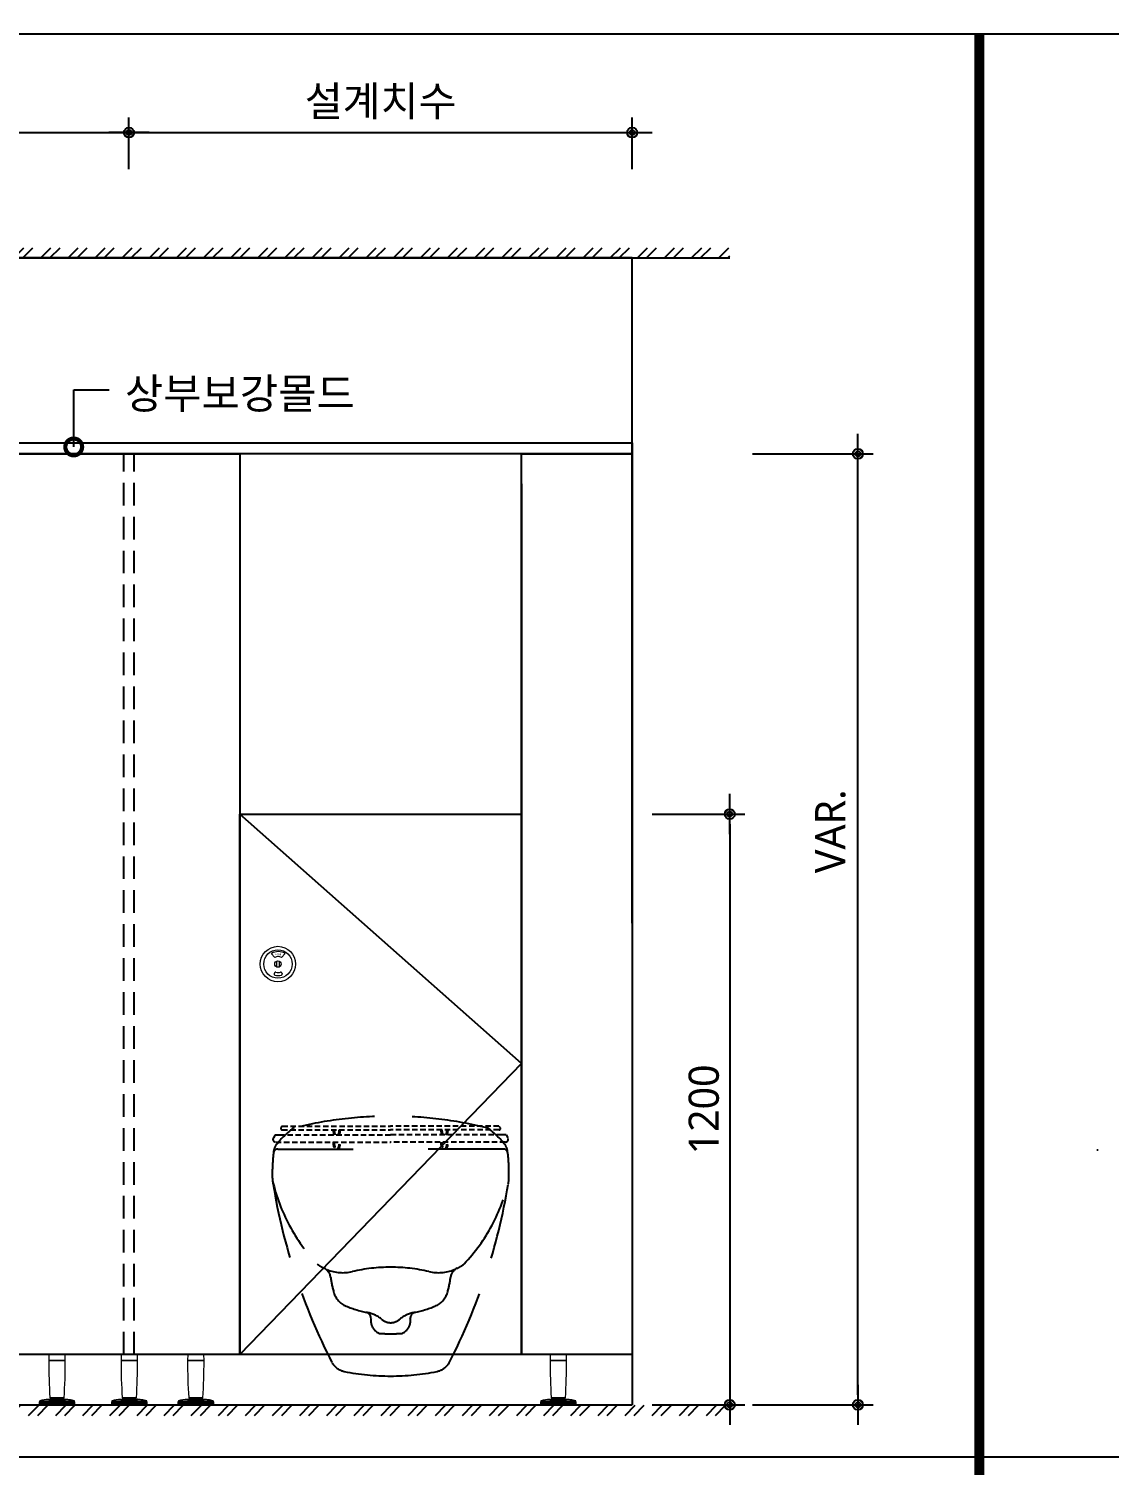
# Model space of a CAD drawing. Extents: x -256 to 8104, y -176 to 5714.
# Drawn here: x 3621 to 4694, y 4116 to 5543 of the extents above; entities that cross this region are included whole.
import ezdxf
from ezdxf.enums import TextEntityAlignment as Align

# ---------------------------------------------------------------- set-up
doc = ezdxf.new("R2010")
doc.units = 0
doc.header["$LTSCALE"] = 30
doc.linetypes.add('HIDDEN', pattern=[0.375, 0.25, -0.125])
doc.layers.get('0').update_dxf_attribs({"linetype": 'CONTINUOUS'})
doc.layers.get('DEFPOINTS').update_dxf_attribs({"linetype": 'CONTINUOUS'})
for name, color, linetype in [('DIM', 7, 'CONTINUOUS'), ('FIN', 5, 'CONTINUOUS'), ('HAT', 8, 'CONTINUOUS'), ('HID', 9, 'HIDDEN'), ('문자', 3, 'CONTINUOUS'), ('부자재', 4, 'CONTINUOUS'), ('잠금쇠(회전형)', 4, 'CONTINUOUS'), ('치수', 1, 'CONTINUOUS'), ('판넬', 2, 'CONTINUOUS'), ('해치', 8, 'CONTINUOUS')]:
    doc.layers.add(name, color=color, linetype=linetype)
doc.styles.add('HDW', font='gulim.ttc')
doc.styles.add('돋움', font='malgun.ttf')
doc.dimstyles.new('10', dxfattribs={"dimscale": 10, "dimtxt": 3, "dimasz": 1, "dimexe": 1.5, "dimexo": 2, "dimgap": 1, "dimtad": 1, "dimdec": 0, "dimlunit": 6, "dimtxsty": '돋움', "dimblk": 'DIMDOT', "dimcen": -1, "dimdle": 1.5, "dimclrt": 3, "dimazin": 3, "dimtfac": 1, "dimtdec": 0, "dimtix": 1, "dimtmove": 2, "dimatfit": 3, "dimldrblk": 'DIMDOT', "dimarcsym": 0})

# ---------------------------------------------------------------- blocks, each defined once
blk = doc.blocks.new('DIMDOT')
at = {"linetype": 'Continuous'}
blk.add_line((-2, 0), (2, 0), dxfattribs=at)
for radius in [0.5, 0.25]:
    blk.add_circle((0, 0), radius, dxfattribs=at)
blk = doc.blocks.new('*D153')
at = {"layer": 'DEFPOINTS', "color": 0}
for p in [(62075.8, 5750.3), (61575.8, 5694), (62075.8, 5694)]:
    blk.add_point(p, dxfattribs=at)
at = {"layer": 'DIM', "color": 0, "lineweight": -2, "ltscale": 10}
for p, q in [((61575.8, 5714), (61575.8, 5765.3)), ((62075.8, 5714), (62075.8, 5765.3)), ((61585.8, 5750.3), (62065.8, 5750.3))]:
    blk.add_line(p, q, dxfattribs=at)
at = {"layer": 'DIM', "color": 0, "lineweight": -2, "xscale": 10, "yscale": 10, "zscale": 10, "rotation": 180}
blk.add_blockref('DIMDOT', (61575.8, 5750.3), dxfattribs=at)
at = {"layer": 'DIM', "color": 0, "lineweight": -2, "xscale": 10, "yscale": 10, "zscale": 10}
blk.add_blockref('DIMDOT', (62075.8, 5750.3), dxfattribs=at)
at = {"layer": 'DIM', "color": 3, "insert": (61825.8, 5779.9), "char_height": 30, "attachment_point": 5, "style": '돋움'}
blk.add_mtext('설계치수', dxfattribs=at)
blk = doc.blocks.new('*D154')
at = {"layer": 'DEFPOINTS', "color": 0}
for p in [(62575.8, 5750.3), (62075.8, 5694), (62575.8, 5694)]:
    blk.add_point(p, dxfattribs=at)
at = {"layer": 'DIM', "color": 0, "lineweight": -2, "ltscale": 10}
for p, q in [((62075.8, 5714), (62075.8, 5765.3)), ((62575.8, 5714), (62575.8, 5765.3)), ((62085.8, 5750.3), (62565.8, 5750.3))]:
    blk.add_line(p, q, dxfattribs=at)
at = {"layer": 'DIM', "color": 0, "lineweight": -2, "xscale": 10, "yscale": 10, "zscale": 10, "rotation": 180}
blk.add_blockref('DIMDOT', (62075.8, 5750.3), dxfattribs=at)
at = {"layer": 'DIM', "color": 0, "lineweight": -2, "xscale": 10, "yscale": 10, "zscale": 10}
blk.add_blockref('DIMDOT', (62575.8, 5750.3), dxfattribs=at)
at = {"layer": 'DIM', "color": 3, "insert": (62325.8, 5779.9), "char_height": 30, "attachment_point": 5, "style": '돋움'}
blk.add_mtext('설계치수', dxfattribs=at)
blk = doc.blocks.new('*D155')
at = {"layer": 'DEFPOINTS', "color": 0}
for p in [(62575.8, 5073.1), (62575.8, 4486.1), (62672.7, 4486.1)]:
    blk.add_point(p, dxfattribs=at)
at = {"layer": 'DIM', "color": 0, "lineweight": -2, "ltscale": 10}
for p, q in [((62595.8, 5073.1), (62687.7, 5073.1)), ((62672.7, 5063.1), (62672.7, 4496.1)), ((62595.8, 4486.1), (62687.7, 4486.1))]:
    blk.add_line(p, q, dxfattribs=at)
at = {"layer": 'DIM', "color": 0, "lineweight": -2, "xscale": 10, "yscale": 10, "zscale": 10}
for p, rotation in [((62672.7, 5073.1), 90), ((62672.7, 4486.1), 270)]:
    blk.add_blockref('DIMDOT', p, dxfattribs=dict(at, rotation=rotation))
at = {"layer": 'DIM', "color": 3, "insert": (62647.1, 4779.6), "char_height": 30, "attachment_point": 5, "rotation": 90, "style": '돋움'}
blk.add_mtext('1200', dxfattribs=at)
blk = doc.blocks.new('A$C460A2A32')
at = {"color": 0}
for p, q in [((2.8, 20), (0.5, 16)), ((2.8, 20), (8.6, 20)), ((8.6, 20), (162.3, 20)), ((12.8, 32), (11.2, 30.4)), ((12.6, 27), (162.3, 27)), ((12.8, 32), (162.3, 32)), ((311.8, 32), (162.3, 32)), ((312, 27), (162.3, 27)), ((316, 20), (162.3, 20)), ((311.8, 32), (313.4, 30.4)), ((321.8, 20), (316, 20)), ((321.8, 20), (324.1, 16)), ((3.9, 10), (162.3, 10)), ((320.7, 10), (162.3, 10))]:
    blk.add_line(p, q, dxfattribs=at)
for centre, radius, start, end in [((12.6, 29), 2, 135, 270), ((108.9, 28.2), 26, 182.6717, 198.4118), ((107.4, 28.2), 23, 183.0205, 200.9186), ((68.6, 28.2), 23, 339.0814, 356.9795), ((67.1, 28.2), 26, 341.5882, 357.3283), ((257.5, 28.2), 26, 182.6717, 198.4118), ((256, 28.2), 23, 183.0205, 200.9186), ((217.2, 28.2), 23, 339.0814, 356.9795), ((215.7, 28.2), 26, 341.5882, 357.3283), ((312, 29), 2, 270, 45), ((3.9, 14), 4, 150.0107, 270), ((108.9, 10), 26, 180, 202.6199), ((107.4, 10), 23, 180, 205.7715), ((68.6, 10), 23, 334.2285, 0), ((67.1, 10), 26, 337.3801, 0), ((257.5, 10), 26, 180, 202.6199), ((256, 10), 23, 180, 205.7715), ((217.2, 10), 23, 334.2285, 0), ((215.7, 10), 26, 337.3801, 0), ((320.7, 14), 4, 270, 29.9893)]:
    blk.add_arc(centre, radius, start, end, dxfattribs=at)
blk = doc.blocks.new('*D172')
at = {"layer": 'DEFPOINTS', "color": 0}
for p in [(62675.2, 5431.1), (62800.1, 5431.1), (62675.2, 4486.1)]:
    blk.add_point(p, dxfattribs=at)
at = {"layer": 'DIM', "color": 0, "lineweight": -2, "ltscale": 10}
for p, q in [((62695.2, 5431.1), (62815.1, 5431.1)), ((62800.1, 4496.1), (62800.1, 5421.1)), ((62695.2, 4486.1), (62815.1, 4486.1))]:
    blk.add_line(p, q, dxfattribs=at)
at = {"layer": 'DIM', "color": 0, "lineweight": -2, "xscale": 10, "yscale": 10, "zscale": 10}
for p, rotation in [((62800.1, 5431.1), 90), ((62800.1, 4486.1), 270)]:
    blk.add_blockref('DIMDOT', p, dxfattribs=dict(at, rotation=rotation))
at = {"layer": 'DIM', "color": 3, "insert": (62772.8, 5056), "char_height": 30, "attachment_point": 5, "rotation": 90, "style": '돋움'}
blk.add_mtext('VAR.', dxfattribs=at)
blk = doc.blocks.new('_DOTSMALL')
at = {"color": 0, "linetype": 'ByBlock', "const_width": 0.5}
blk.add_lwpolyline([(-0.0625, 0, 1), (0.0625, 0, 1)], format="xyb", close=True, dxfattribs=at)
blk = doc.blocks.new('A$C63EC304E')
at = {"layer": '치수', "color": 1, "xscale": 2.5, "yscale": 2.5, "zscale": 2.5, "rotation": 234.3098741996962}
blk.add_blockref('_DOTSMALL', (0.31, 0.31), dxfattribs=at)
blk = doc.blocks.new('A$C2BC9653E')
at = {"layer": '치수', "xscale": 0.3333333333333333, "yscale": 0.3333333333333333, "zscale": 0.3333333333333333}
blk.add_blockref('A$C63EC304E', (0, 0), dxfattribs=at)
blk = doc.blocks.new('A$C7FC71301')
at = {"layer": '치수', "rotation": 180}
blk.add_blockref('A$C2BC9653E', (0.208, 0.208), dxfattribs=at)
blk = doc.blocks.new('A$C4A20372B')
at = {"layer": '치수'}
blk.add_blockref('A$C7FC71301', (0, 0), dxfattribs=at)
blk = doc.blocks.new('A$C566469F5')
at = {"layer": '치수'}
blk.add_blockref('A$C4A20372B', (0, 0), dxfattribs=at)
blk = doc.blocks.new('A$C7E317CD4')
at = {"layer": '해치', "xscale": 2, "yscale": 2, "zscale": 2}
blk.add_blockref('A$C566469F5', (0, 0), dxfattribs=at)
blk = doc.blocks.new('A$C601D7F27')
at = {"layer": '치수'}
blk.add_blockref('A$C7E317CD4', (0, 0), dxfattribs=at)
blk = doc.blocks.new('A$C38802C08')
at = {"layer": '치수'}
blk.add_blockref('A$C601D7F27', (0, 0), dxfattribs=at)
blk = doc.blocks.new('CRAYON_06', base_point=(58355.6, 310.1))
at = {"layer": 'HAT'}
h = blk.add_hatch(dxfattribs=at)
h.set_pattern_fill('ANSI32', color=256, scale=2, style=0)
h.set_pattern_definition([(45, (49739.715, -7.093), (-13.470384, 13.470384), []), (45, (49748.695, -7.093), (-13.470384, 13.470384), [])])
h.paths.add_polyline_path([(60979.1, 5635.9), (62672.7, 5635.9), (62672.7, 5625.9), (60979.1, 5625.9)])
h = blk.add_hatch(dxfattribs=at)
h.set_pattern_fill('ANSI32', color=256, scale=2, style=0)
h.set_pattern_definition([(45, (49739.715, 174.887), (-13.470384, 13.470384), []), (45, (49748.695, 174.887), (-13.470384, 13.470384), [])])
h.paths.add_polyline_path([(60979.1, 4475.6), (62672.7, 4475.6), (62672.7, 4485.6), (60979.1, 4485.6)])
at = {"layer": '해치'}
h = blk.add_hatch(dxfattribs=at)
h.set_pattern_fill('AR-CONC', color=256, style=0)
h.set_pattern_definition([(50, (61595.11, 3210.89), (182.185, -15.939), [19.05, -209.55]), (355, (61595.11, 3210.9), (-35.243, 191.057), [15.24, -167.64]), (100.451, (61610.3, 3209.56), (146.943, 175.117), [16.19, -178.09]), (46.184, (61595.1, 3261.7), (271.079, -42.042), [28.575, -314.325]), (96.636, (61617.7, 3258.2), (237.404, 247.426), [24.285, -267.135]), (351.184, (61595.1, 3261.7), (237.405, 247.425), [22.86, -251.46]), (21, (61620.51, 3248.99), (151.615, -102.2655), [19.05, -209.55]), (326, (61620.51, 3249), (61.802, 184.188), [15.24, -167.64]), (71.4514, (61633.15, 3240.47), (213.416, 81.923), [16.19, -178.09]), (37.5, (61595.11, 3210.89), (3.0886, 84.555), [0, -165.608, 0, -170.18, 0, -168.275]), (7.5, (61595.11, 3210.89), (66.8197, 100.1806), [0, -97.028, 0, -161.798, 0, -64.135]), (327.5, (61538.47, 3210.89), (135.5906, -5.7287), [0, -63.5, 0, -198.12, 0, -262.89]), (317.5, (61513.07, 3210.89), (148.129, 25.4265), [0, -82.55, 0, -131.572, 0, -186.69])])
h.paths.add_polyline_path([(64074.7, 4644.7), (64074.7, 4747.6), (63024.5, 4747.6), (63024.5, 4644.7)])
at = {"color": 2}
blk.add_line((60979.1, 5625.9), (62672.7, 5625.9), dxfattribs=at)
for p, q in [((62575.8, 4964.8), (62575.8, 5625.9)), ((62575.8, 4951), (62575.8, 4486.1)), ((61075.8, 4486.1), (62575.8, 4486.1))]:
    blk.add_line(p, q)
at = {"color": 8}
blk.add_line((60874.4, 4434.3), (64222.2, 4434.3), dxfattribs=at)
at = {"color": 8, "const_width": 10}
blk.add_lwpolyline([(62920.7, 3079.4), (62920.7, 5848.5)], dxfattribs=at)
at = {"color": 2}
for points in [[(58354.9, 5848.5), (65607.2, 5848.5), (65607.2, 310.2), (58354.9, 310.2)], [(58354.9, 5848.5), (65607.2, 5848.5), (65607.2, 310.2), (58354.9, 310.2)], [(58354.9, 5848.5), (66336.8, 5848.5), (66336.8, 310.2), (58354.9, 310.2)], [(61075.8, 5442.1), (62575.8, 5442.1), (62575.8, 5431.1), (61075.8, 5431.1)]]:
    blk.add_lwpolyline(points, close=True, dxfattribs=at)
at = {"layer": 'FIN', "linetype": 'Continuous', "lineweight": 15}
for p, q in [((62012.5, 4529.7), (61996.1, 4529.7)), ((61996.2, 4530.3), (62012.5, 4530.3)), ((62067.9, 4530.3), (62084.3, 4530.3)), ((62084.3, 4529.7), (62067.9, 4529.7)), ((62134, 4530.3), (62150.4, 4530.3)), ((62150.4, 4529.7), (62134, 4529.7)), ((62494.2, 4530.3), (62510.6, 4530.3)), ((62510.6, 4529.7), (62494.2, 4529.7)), ((62022.1, 4488.8), (61986.5, 4488.8)), ((62022.1, 4487.6), (61986.5, 4487.6)), ((61986.5, 4487.6), (62022.1, 4487.6)), ((61987.1, 4490), (62021.6, 4490)), ((61988, 4486), (61988, 4486.1)), ((61988, 4486), (61988, 4486.1)), ((61989.2, 4486), (61988, 4486)), ((61988, 4486), (61988, 4486)), ((61989.2, 4486), (61989.2, 4486.1)), ((61989.2, 4486), (61989.2, 4486.1)), ((61989.2, 4486), (61989.2, 4486)), ((62012.9, 4491.5), (61995.8, 4491.5)), ((61996, 4491.5), (62012.6, 4491.5)), ((61997.3, 4493.2), (62011.4, 4493.2)), ((62006.4, 4486), (62006.4, 4486.1)), ((62007, 4486), (62006.4, 4486)), ((62007, 4486), (62007, 4486.1)), ((62007.8, 4486), (62007.8, 4486.1)), ((62007.8, 4486), (62007.8, 4486.1)), ((62007.8, 4486), (62007.8, 4486.1)), ((62007.9, 4486), (62007.9, 4486.1)), ((62008.1, 4486), (62007.9, 4486)), ((62008.1, 4486), (62008.1, 4486.1)), ((62008.2, 4486), (62008.1, 4486)), ((62008.2, 4486), (62008.2, 4486.1)), ((62008.3, 4486), (62008.2, 4486)), ((62008.3, 4486), (62008.3, 4486.1)), ((62008.3, 4486), (62008.3, 4486.1)), ((62008.3, 4486), (62008.3, 4486.1)), ((62008.3, 4486), (62008.3, 4486)), ((62008.3, 4486), (62008.3, 4486)), ((62008.5, 4486), (62008.5, 4486.1)), ((62008.7, 4486), (62008.7, 4486.1)), ((62008.7, 4486), (62008.7, 4486.1)), ((62008.8, 4486), (62008.8, 4486.1)), ((62008.9, 4486), (62008.8, 4486)), ((62008.8, 4486), (62008.8, 4486)), ((62008.9, 4486), (62008.9, 4486.1)), ((62009, 4486), (62008.9, 4486)), ((62009, 4486), (62009, 4486.1)), ((62019.2, 4486), (62019.2, 4486.1)), ((62019.4, 4486), (62019.4, 4486.1)), ((62019.9, 4486), (62019.9, 4486.1)), ((62020.3, 4486), (62020.3, 4486.1)), ((62020.5, 4486), (62020.5, 4486.1)), ((62093.9, 4488.8), (62058.3, 4488.8)), ((62093.9, 4487.6), (62058.3, 4487.6)), ((62058.3, 4487.6), (62093.9, 4487.6)), ((62058.9, 4490), (62093.4, 4490)), ((62059.8, 4486), (62059.8, 4486.1)), ((62059.8, 4486), (62059.8, 4486.1)), ((62061, 4486), (62059.8, 4486)), ((62059.8, 4486), (62059.8, 4486)), ((62061, 4486), (62061, 4486.1)), ((62061, 4486), (62061, 4486.1)), ((62061, 4486), (62061, 4486)), ((62084.7, 4491.5), (62067.6, 4491.5)), ((62067.8, 4491.5), (62084.4, 4491.5)), ((62069.1, 4493.2), (62083.2, 4493.2)), ((62078.2, 4486), (62078.2, 4486.1)), ((62078.8, 4486), (62078.2, 4486)), ((62078.8, 4486), (62078.8, 4486.1)), ((62079.6, 4486), (62079.6, 4486.1)), ((62079.6, 4486), (62079.6, 4486.1)), ((62079.6, 4486), (62079.6, 4486.1)), ((62079.7, 4486), (62079.7, 4486.1)), ((62079.9, 4486), (62079.7, 4486)), ((62079.9, 4486), (62079.9, 4486.1)), ((62080, 4486), (62079.9, 4486)), ((62080, 4486), (62080, 4486.1)), ((62080.1, 4486), (62080, 4486)), ((62080.1, 4486), (62080.1, 4486.1)), ((62080.1, 4486), (62080.1, 4486.1)), ((62080.1, 4486), (62080.1, 4486.1)), ((62080.1, 4486), (62080.1, 4486)), ((62080.1, 4486), (62080.1, 4486)), ((62080.3, 4486), (62080.3, 4486.1)), ((62080.5, 4486), (62080.5, 4486.1)), ((62080.5, 4486), (62080.5, 4486.1)), ((62080.6, 4486), (62080.5, 4486)), ((62080.6, 4486), (62080.6, 4486.1)), ((62080.7, 4486), (62080.6, 4486)), ((62080.7, 4486), (62080.7, 4486.1)), ((62080.7, 4486), (62080.7, 4486.1)), ((62080.7, 4486), (62080.7, 4486)), ((62091, 4486), (62091, 4486.1)), ((62091.2, 4486), (62091.2, 4486.1)), ((62091.6, 4486), (62091.6, 4486.1)), ((62092.1, 4486), (62092.1, 4486.1)), ((62092.3, 4486), (62092.3, 4486.1)), ((62160, 4488.8), (62124.4, 4488.8)), ((62160, 4487.6), (62124.4, 4487.6)), ((62124.4, 4487.6), (62160, 4487.6)), ((62125, 4490), (62159.5, 4490)), ((62125.8, 4486), (62125.8, 4486.1)), ((62125.9, 4486), (62125.8, 4486)), ((62125.9, 4486), (62125.9, 4486.1)), ((62127.1, 4486), (62125.9, 4486)), ((62127.1, 4486), (62127.1, 4486.1)), ((62127.1, 4486), (62127.1, 4486.1)), ((62127.1, 4486), (62127.1, 4486)), ((62150.7, 4491.5), (62133.7, 4491.5)), ((62133.9, 4491.5), (62150.5, 4491.5)), ((62135.2, 4493.2), (62149.3, 4493.2)), ((62144.3, 4486), (62144.3, 4486.1)), ((62144.8, 4486), (62144.3, 4486)), ((62144.8, 4486), (62144.8, 4486.1)), ((62145.7, 4486), (62145.7, 4486.1)), ((62145.7, 4486), (62145.7, 4486.1)), ((62145.7, 4486), (62145.7, 4486.1)), ((62145.7, 4486), (62145.7, 4486.1)), ((62146, 4486), (62145.7, 4486)), ((62146, 4486), (62146, 4486.1)), ((62146.1, 4486), (62146, 4486)), ((62146.1, 4486), (62146.1, 4486.1)), ((62146.2, 4486), (62146.1, 4486)), ((62146.2, 4486), (62146.2, 4486.1)), ((62146.2, 4486), (62146.2, 4486.1)), ((62146.2, 4486), (62146.2, 4486.1)), ((62146.2, 4486), (62146.2, 4486)), ((62146.2, 4486), (62146.2, 4486)), ((62146.4, 4486), (62146.4, 4486.1)), ((62146.6, 4486), (62146.6, 4486.1)), ((62146.6, 4486), (62146.6, 4486.1)), ((62146.7, 4486), (62146.6, 4486)), ((62146.7, 4486), (62146.7, 4486.1)), ((62146.7, 4486), (62146.7, 4486.1)), ((62146.7, 4486), (62146.7, 4486)), ((62146.8, 4486), (62146.7, 4486)), ((62146.8, 4486), (62146.8, 4486.1)), ((62157.1, 4486), (62157.1, 4486.1)), ((62157.3, 4486), (62157.3, 4486.1)), ((62157.7, 4486), (62157.7, 4486.1)), ((62158.2, 4486), (62158.2, 4486.1)), ((62158.4, 4486), (62158.4, 4486.1)), ((62520.2, 4488.8), (62484.6, 4488.8)), ((62520.2, 4487.6), (62484.6, 4487.6)), ((62484.6, 4487.6), (62520.2, 4487.6)), ((62485.1, 4490), (62519.7, 4490)), ((62486, 4486), (62486, 4486.1)), ((62486, 4486), (62486, 4486.1)), ((62487.3, 4486), (62486, 4486)), ((62486, 4486), (62486, 4486)), ((62487.3, 4486), (62487.3, 4486.1)), ((62487.3, 4486), (62487.3, 4486.1)), ((62487.3, 4486), (62487.3, 4486)), ((62510.9, 4491.5), (62493.9, 4491.5)), ((62494.1, 4491.5), (62510.7, 4491.5)), ((62495.4, 4493.2), (62509.4, 4493.2)), ((62504.4, 4486), (62504.4, 4486.1)), ((62505, 4486), (62504.4, 4486)), ((62505, 4486), (62505, 4486.1)), ((62505.8, 4486), (62505.8, 4486.1)), ((62505.9, 4486), (62505.9, 4486.1)), ((62505.9, 4486), (62505.9, 4486.1)), ((62505.9, 4486), (62505.9, 4486.1)), ((62506.2, 4486), (62505.9, 4486)), ((62506.2, 4486), (62506.2, 4486.1)), ((62506.3, 4486), (62506.2, 4486)), ((62506.3, 4486), (62506.3, 4486.1)), ((62506.4, 4486), (62506.3, 4486)), ((62506.4, 4486), (62506.4, 4486.1)), ((62506.4, 4486), (62506.4, 4486.1)), ((62506.4, 4486), (62506.4, 4486.1)), ((62506.4, 4486), (62506.4, 4486)), ((62506.4, 4486), (62506.4, 4486)), ((62506.6, 4486), (62506.6, 4486.1)), ((62506.8, 4486), (62506.8, 4486.1)), ((62506.8, 4486), (62506.8, 4486.1)), ((62506.9, 4486), (62506.8, 4486)), ((62506.9, 4486), (62506.9, 4486.1)), ((62506.9, 4486), (62506.9, 4486.1)), ((62506.9, 4486), (62506.9, 4486)), ((62507, 4486), (62506.9, 4486)), ((62507, 4486), (62507, 4486.1)), ((62517.3, 4486), (62517.3, 4486.1)), ((62517.5, 4486), (62517.5, 4486.1)), ((62517.9, 4486), (62517.9, 4486.1)), ((62518.4, 4486), (62518.4, 4486.1)), ((62518.6, 4486), (62518.6, 4486.1))]:
    blk.add_line(p, q, dxfattribs=at)
at = {"layer": 'FIN', "color": 4, "linetype": 'Continuous', "lineweight": 15}
for p, q in [((61996.3, 4535.8), (61996.3, 4535.8)), ((61996.4, 4536.1), (62012.3, 4536.1)), ((61996.4, 4530), (62012.2, 4530)), ((62012.5, 4530.3), (62012.4, 4535.9)), ((62068.1, 4536.1), (62084.1, 4536.1)), ((62068.1, 4535.8), (62068.1, 4535.8)), ((62068.2, 4530), (62084, 4530)), ((62084.3, 4530.3), (62084.2, 4535.9)), ((62134.2, 4536.1), (62150.2, 4536.1)), ((62134.2, 4535.8), (62134.2, 4535.8)), ((62134.3, 4530), (62150.1, 4530)), ((62150.4, 4530.3), (62150.2, 4535.9)), ((62494.4, 4536.1), (62510.4, 4536.1)), ((62494.4, 4535.8), (62494.4, 4535.8)), ((62494.5, 4530), (62510.3, 4530)), ((62510.6, 4530.3), (62510.4, 4535.9)), ((61987.1, 4490), (61986.5, 4488.8)), ((61986.5, 4488.8), (61986.5, 4487.6)), ((61986.5, 4487.6), (61986.5, 4486.1)), ((61986.5, 4486.1), (62022.1, 4486.1)), ((61997.3, 4493.2), (61997.9, 4492.6)), ((62010.8, 4492.6), (61997.9, 4492.6)), ((61998.8, 4492.3), (61998.2, 4491.7)), ((62010.5, 4491.7), (61998.2, 4491.7)), ((61998.8, 4492.6), (61998.8, 4492.3)), ((61998.8, 4492.3), (62009.9, 4492.3)), ((62009.9, 4492.3), (62009.9, 4492.6)), ((62010.5, 4491.7), (62009.9, 4492.3)), ((62010.8, 4492.6), (62011.4, 4493.2)), ((62022.1, 4488.8), (62021.6, 4490)), ((62022.1, 4487.6), (62022.1, 4488.8)), ((62022.1, 4486.1), (62022.1, 4487.6)), ((62058.9, 4490), (62058.3, 4488.8)), ((62058.3, 4488.8), (62058.3, 4487.6)), ((62058.3, 4487.6), (62058.3, 4486.1)), ((62058.3, 4486.1), (62093.9, 4486.1)), ((62069.1, 4493.2), (62069.7, 4492.6)), ((62082.5, 4492.6), (62069.7, 4492.6)), ((62070.6, 4492.3), (62070, 4491.7)), ((62082.3, 4491.7), (62070, 4491.7)), ((62070.6, 4492.6), (62070.6, 4492.3)), ((62070.6, 4492.3), (62081.7, 4492.3)), ((62081.7, 4492.3), (62081.7, 4492.6)), ((62082.3, 4491.7), (62081.7, 4492.3)), ((62082.5, 4492.6), (62083.2, 4493.2)), ((62093.9, 4488.8), (62093.4, 4490)), ((62093.9, 4487.6), (62093.9, 4488.8)), ((62093.9, 4486.1), (62093.9, 4487.6)), ((62125, 4490), (62124.4, 4488.8)), ((62124.4, 4488.8), (62124.4, 4487.6)), ((62124.4, 4487.6), (62124.4, 4486.1)), ((62124.4, 4486.1), (62160, 4486.1)), ((62135.2, 4493.2), (62135.8, 4492.6)), ((62148.6, 4492.6), (62135.8, 4492.6)), ((62136.7, 4492.3), (62136.1, 4491.7)), ((62148.3, 4491.7), (62136.1, 4491.7)), ((62136.7, 4492.6), (62136.7, 4492.3)), ((62136.7, 4492.3), (62147.8, 4492.3)), ((62147.8, 4492.3), (62147.8, 4492.6)), ((62148.3, 4491.7), (62147.8, 4492.3)), ((62148.6, 4492.6), (62149.3, 4493.2)), ((62160, 4488.8), (62159.5, 4490)), ((62160, 4487.6), (62160, 4488.8)), ((62160, 4486.1), (62160, 4487.6)), ((62485.1, 4490), (62484.6, 4488.8)), ((62484.6, 4488.8), (62484.6, 4487.6)), ((62484.6, 4487.6), (62484.6, 4486.1)), ((62484.6, 4486.1), (62520.2, 4486.1)), ((62495.4, 4493.2), (62496, 4492.6)), ((62508.8, 4492.6), (62496, 4492.6)), ((62496.9, 4492.3), (62496.3, 4491.7)), ((62508.5, 4491.7), (62496.3, 4491.7)), ((62496.9, 4492.6), (62496.9, 4492.3)), ((62496.9, 4492.3), (62508, 4492.3)), ((62508, 4492.3), (62508, 4492.6)), ((62508.5, 4491.7), (62508, 4492.3)), ((62508.8, 4492.6), (62509.4, 4493.2)), ((62520.2, 4488.8), (62519.7, 4490)), ((62520.2, 4487.6), (62520.2, 4488.8)), ((62520.2, 4486.1), (62520.2, 4487.6))]:
    blk.add_line(p, q, dxfattribs=at)
for points in [[(61996.4, 4536.1, 0.124037), (61996.3, 4535.8, -0.001096), (61996.3, 4535.8), (61996.2, 4530.3)], [(62068.1, 4536.1, 0.124037), (62068.1, 4535.8, -0.001096), (62068.1, 4535.8), (62068, 4530.3)], [(62134.2, 4536.1, 0.124037), (62134.2, 4535.8, -0.001096), (62134.2, 4535.8), (62134, 4530.3)], [(62494.4, 4536.1, 0.124037), (62494.4, 4535.8, -0.001096), (62494.4, 4535.8), (62494.2, 4530.3)]]:
    blk.add_lwpolyline(points, format="xyb", dxfattribs=at)
at = {"layer": 'FIN', "color": 4, "linetype": 'Continuous', "lineweight": 15, "flags": 128}
for points in [[(62012.4, 4535.9, 0.118135), (62012.3, 4536.1, 0.118135)], [(62084.2, 4535.9, 0.118135), (62084.1, 4536.1, 0.118135)], [(62150.2, 4535.9, 0.118135), (62150.2, 4536.1, 0.118135)], [(62510.4, 4535.9, 0.118135), (62510.4, 4536.1, 0.118135)]]:
    blk.add_lwpolyline(points, format="xyb", dxfattribs=at)
at = {"layer": 'FIN', "color": 4, "linetype": 'Continuous', "lineweight": 15}
for centre, radius, start, end in [((61996.4, 4529.7), 0.292, 90, 179.3579), ((61996.4, 4530.3), 0.292, 179.2415, 270), ((62574.8, 4529.4), 578.7, 179.9718, 183.5859), ((61458.4, 4528.6), 554.1, 356.3354, 0.1097), ((62012.2, 4530.3), 0.292, 270, 0.7585), ((62012.2, 4529.7), 0.292, 0.6421, 90), ((62068.2, 4530.3), 0.292, 179.2415, 270), ((62068.2, 4529.7), 0.292, 90, 179.3579), ((62646.6, 4529.4), 578.7, 179.9718, 183.5859), ((61530.2, 4528.6), 554.1, 356.3354, 0.1097), ((62084, 4530.3), 0.292, 270, 0.7585), ((62084, 4529.7), 0.292, 0.6421, 90), ((62134.3, 4530.3), 0.292, 179.2415, 270), ((62134.3, 4529.7), 0.292, 90, 179.3579), ((62712.7, 4529.4), 578.7, 179.9718, 183.5859), ((61596.3, 4528.6), 554.1, 356.3354, 0.1097), ((62150.1, 4530.3), 0.292, 270, 0.7585), ((62150.1, 4529.7), 0.292, 0.6421, 90), ((62494.5, 4530.3), 0.292, 179.2415, 270), ((62494.5, 4529.7), 0.292, 90, 179.3579), ((63072.9, 4529.4), 578.7, 179.9718, 183.5859), ((61956.5, 4528.6), 554.1, 356.3354, 0.1097), ((62510.3, 4530.3), 0.292, 270, 0.7585), ((62510.3, 4529.7), 0.292, 0.6421, 90), ((61998.8, 4447.8), 43.8, 93.8991, 105.5006), ((61998.8, 4458.3), 33.3, 91.0115, 94.7479), ((61996, 4491.4), 0.175, 94.7479, 116.6788), ((62009.9, 4458.3), 33.3, 85.2521, 88.9885), ((62012.6, 4491.4), 0.175, 63.3212, 85.2521), ((62009.9, 4447.8), 43.8, 80.5831, 86.1009), ((62009.9, 4447.8), 43.8, 74.4994, 78.127), ((62070.6, 4447.8), 43.8, 93.8991, 105.5006), ((62067.8, 4491.4), 0.175, 94.7479, 116.6788), ((62070.6, 4458.3), 33.3, 91.0115, 94.7479), ((62081.7, 4458.3), 33.3, 85.2521, 88.9885), ((62084.4, 4491.4), 0.175, 63.3212, 85.2521), ((62081.7, 4447.8), 43.8, 80.5831, 86.1009), ((62081.7, 4447.8), 43.8, 74.4994, 78.127), ((62136.7, 4447.8), 43.8, 93.8991, 105.5006), ((62133.9, 4491.4), 0.175, 94.7479, 116.6788), ((62136.7, 4458.3), 33.3, 91.0115, 94.7479), ((62147.8, 4458.3), 33.3, 85.2521, 88.9885), ((62150.5, 4491.4), 0.175, 63.3212, 85.2521), ((62147.8, 4447.8), 43.8, 80.5831, 86.1009), ((62147.8, 4447.8), 43.8, 74.4994, 78.127), ((62496.9, 4447.8), 43.8, 93.8991, 105.5006), ((62494.1, 4491.4), 0.175, 94.7479, 116.6788), ((62496.9, 4458.3), 33.3, 91.0115, 94.7479), ((62508, 4458.3), 33.3, 85.2521, 88.9885), ((62510.7, 4491.4), 0.175, 63.3212, 85.2521), ((62508, 4447.8), 43.8, 80.5831, 86.1009), ((62508, 4447.8), 43.8, 74.4994, 78.127)]:
    blk.add_arc(centre, radius, start, end, dxfattribs=at)
at = {"layer": 'FIN', "linetype": 'Continuous', "lineweight": 15}
for points, knots in [([(62007.9, 4486), (62007.8, 4486), (62007.8, 4486), (62007.8, 4486), (62007.8, 4486)], [0, 0, 0, 0, 0.561741, 1, 1, 1, 1]), ([(62007.8, 4486), (62007.8, 4486), (62007.8, 4486), (62007.8, 4486), (62007.8, 4486)], [0, 0, 0, 0, 0.557964, 1, 1, 1, 1]), ([(62008.5, 4486), (62008.5, 4486), (62008.4, 4486), (62008.4, 4486), (62008.3, 4486)], [0, 0, 0, 0, 0.560188, 1, 1, 1, 1]), ([(62008.7, 4486), (62008.7, 4486), (62008.6, 4486), (62008.6, 4486), (62008.5, 4486)], [0, 0, 0, 0, 0.559958, 1, 1, 1, 1]), ([(62019.4, 4486), (62019.3, 4486), (62019.2, 4486), (62019.2, 4486), (62019.2, 4486)], [0, 0, 0, 0, 0.558554, 1, 1, 1, 1]), ([(62019.6, 4486), (62019.5, 4486), (62019.4, 4486), (62019.3, 4486), (62019.3, 4486)], [0, 0, 0, 0, 0.558511, 1, 1, 1, 1]), ([(62019.9, 4486), (62019.8, 4486), (62019.6, 4486), (62019.5, 4486), (62019.4, 4486)], [0, 0, 0, 0, 0.559859, 1, 1, 1, 1]), ([(62020.3, 4486), (62020.2, 4486), (62020.1, 4486), (62019.9, 4486), (62019.9, 4486)], [0, 0, 0, 0, 0.558977, 1, 1, 1, 1]), ([(62020.5, 4486), (62020.5, 4486), (62020.5, 4486), (62020.3, 4486), (62020.3, 4486)], [0, 0, 0, 0, 0.559094, 1, 1, 1, 1]), ([(62079.7, 4486), (62079.6, 4486), (62079.6, 4486), (62079.6, 4486), (62079.6, 4486)], [0, 0, 0, 0, 0.561741, 1, 1, 1, 1]), ([(62079.6, 4486), (62079.6, 4486), (62079.6, 4486), (62079.6, 4486), (62079.6, 4486)], [0, 0, 0, 0, 0.557964, 1, 1, 1, 1]), ([(62080.3, 4486), (62080.3, 4486), (62080.2, 4486), (62080.2, 4486), (62080.1, 4486)], [0, 0, 0, 0, 0.560188, 1, 1, 1, 1]), ([(62080.5, 4486), (62080.5, 4486), (62080.4, 4486), (62080.4, 4486), (62080.3, 4486)], [0, 0, 0, 0, 0.559958, 1, 1, 1, 1]), ([(62091.2, 4486), (62091.1, 4486), (62091, 4486), (62091, 4486), (62091, 4486)], [0, 0, 0, 0, 0.558554, 1, 1, 1, 1]), ([(62091.4, 4486), (62091.3, 4486), (62091.2, 4486), (62091.1, 4486), (62091.1, 4486)], [0, 0, 0, 0, 0.558511, 1, 1, 1, 1]), ([(62091.6, 4486), (62091.6, 4486), (62091.4, 4486), (62091.3, 4486), (62091.2, 4486)], [0, 0, 0, 0, 0.559859, 1, 1, 1, 1]), ([(62092.1, 4486), (62092, 4486), (62091.9, 4486), (62091.7, 4486), (62091.6, 4486)], [0, 0, 0, 0, 0.558977, 1, 1, 1, 1]), ([(62092.3, 4486), (62092.3, 4486), (62092.3, 4486), (62092.1, 4486), (62092.1, 4486)], [0, 0, 0, 0, 0.559094, 1, 1, 1, 1]), ([(62145.7, 4486), (62145.7, 4486), (62145.7, 4486), (62145.7, 4486), (62145.7, 4486)], [0, 0, 0, 0, 0.561741, 1, 1, 1, 1]), ([(62145.7, 4486), (62145.7, 4486), (62145.7, 4486), (62145.7, 4486), (62145.7, 4486)], [0, 0, 0, 0, 0.557964, 1, 1, 1, 1]), ([(62146.4, 4486), (62146.4, 4486), (62146.3, 4486), (62146.3, 4486), (62146.2, 4486)], [0, 0, 0, 0, 0.560188, 1, 1, 1, 1]), ([(62146.6, 4486), (62146.6, 4486), (62146.5, 4486), (62146.4, 4486), (62146.4, 4486)], [0, 0, 0, 0, 0.559958, 1, 1, 1, 1]), ([(62157.3, 4486), (62157.2, 4486), (62157.1, 4486), (62157.1, 4486), (62157.1, 4486)], [0, 0, 0, 0, 0.558554, 1, 1, 1, 1]), ([(62157.5, 4486), (62157.4, 4486), (62157.3, 4486), (62157.2, 4486), (62157.2, 4486)], [0, 0, 0, 0, 0.558511, 1, 1, 1, 1]), ([(62157.7, 4486), (62157.6, 4486), (62157.5, 4486), (62157.4, 4486), (62157.3, 4486)], [0, 0, 0, 0, 0.559859, 1, 1, 1, 1]), ([(62158.2, 4486), (62158.1, 4486), (62158, 4486), (62157.8, 4486), (62157.7, 4486)], [0, 0, 0, 0, 0.558977, 1, 1, 1, 1]), ([(62158.4, 4486), (62158.4, 4486), (62158.3, 4486), (62158.2, 4486), (62158.2, 4486)], [0, 0, 0, 0, 0.559094, 1, 1, 1, 1]), ([(62505.9, 4486), (62505.9, 4486), (62505.9, 4486), (62505.9, 4486), (62505.9, 4486)], [0, 0, 0, 0, 0.561741, 1, 1, 1, 1]), ([(62505.9, 4486), (62505.9, 4486), (62505.9, 4486), (62505.9, 4486), (62505.9, 4486)], [0, 0, 0, 0, 0.557964, 1, 1, 1, 1]), ([(62506.6, 4486), (62506.6, 4486), (62506.5, 4486), (62506.4, 4486), (62506.4, 4486)], [0, 0, 0, 0, 0.560188, 1, 1, 1, 1]), ([(62506.8, 4486), (62506.8, 4486), (62506.7, 4486), (62506.6, 4486), (62506.6, 4486)], [0, 0, 0, 0, 0.559958, 1, 1, 1, 1]), ([(62517.5, 4486), (62517.4, 4486), (62517.3, 4486), (62517.3, 4486), (62517.3, 4486)], [0, 0, 0, 0, 0.558554, 1, 1, 1, 1]), ([(62517.7, 4486), (62517.6, 4486), (62517.5, 4486), (62517.4, 4486), (62517.4, 4486)], [0, 0, 0, 0, 0.558511, 1, 1, 1, 1]), ([(62517.9, 4486), (62517.8, 4486), (62517.7, 4486), (62517.5, 4486), (62517.5, 4486)], [0, 0, 0, 0, 0.559859, 1, 1, 1, 1]), ([(62518.4, 4486), (62518.3, 4486), (62518.2, 4486), (62518, 4486), (62517.9, 4486)], [0, 0, 0, 0, 0.558977, 1, 1, 1, 1]), ([(62518.6, 4486), (62518.6, 4486), (62518.5, 4486), (62518.4, 4486), (62518.4, 4486)], [0, 0, 0, 0, 0.559094, 1, 1, 1, 1])]:
    blk.add_open_spline(points, degree=3, knots=knots, dxfattribs=at)
for points in [[(62007.8, 4486), (62007.8, 4486)], [(62079.6, 4486), (62079.6, 4486)], [(62145.7, 4486), (62145.7, 4486)], [(62505.9, 4486), (62505.9, 4486)]]:
    blk.add_open_spline(points, degree=1, dxfattribs=at)
at = {"layer": 'FIN', "color": 4, "linetype": 'Continuous', "lineweight": 15}
for points, knots in [([(62017, 4491), (62017, 4491), (62017, 4491), (62017.1, 4491), (62017.1, 4491), (62017.1, 4491)], [0, 0, 0, 0, 0.110152, 0.664814, 1, 1, 1, 1]), ([(62017.1, 4491), (62017.1, 4491), (62017.2, 4491), (62017.2, 4491), (62017.3, 4491), (62017.4, 4491), (62017.5, 4491), (62017.5, 4491)], [0, 0, 0, 0, 0.2159727, 0.4318558, 0.6498983, 0.8698049, 1, 1, 1, 1]), ([(62017.8, 4490.9), (62017.8, 4490.9), (62017.7, 4490.9), (62017.5, 4490.9), (62017.5, 4491)], [0, 0, 0, 0, 0.585266, 1, 1, 1, 1]), ([(62017.5, 4491), (62017.5, 4490.9), (62017.5, 4490.9), (62017.5, 4490.9), (62017.5, 4490.9)], [0, 0, 0, 0, 0.495973, 1, 1, 1, 1]), ([(62017.5, 4490.9), (62017.5, 4490.9), (62017.7, 4490.9), (62017.8, 4490.9), (62017.8, 4490.9)], [0, 0, 0, 0, 0.405872, 1, 1, 1, 1]), ([(62017.8, 4490.9), (62017.8, 4490.9), (62017.8, 4490.9), (62017.8, 4490.9), (62017.8, 4490.9)], [0, 0, 0, 0, 0.517301, 1, 1, 1, 1]), ([(62017.8, 4490.9), (62018.1, 4490.8), (62018.5, 4490.7), (62019, 4490.6), (62019.2, 4490.6)], [0, 0, 0, 0, 0.470682, 1, 1, 1, 1]), ([(62019.2, 4490.6), (62019, 4490.6), (62018.5, 4490.7), (62018.1, 4490.8), (62017.8, 4490.9)], [0, 0, 0, 0, 0.528575, 1, 1, 1, 1]), ([(62019.2, 4490.6), (62019.2, 4490.6), (62019.2, 4490.6), (62019.2, 4490.6), (62019.2, 4490.6)], [0, 0, 0, 0, 0.529757, 1, 1, 1, 1]), ([(62088.8, 4491), (62088.8, 4491), (62088.8, 4491), (62088.9, 4491), (62088.9, 4491), (62088.9, 4491)], [0, 0, 0, 0, 0.110152, 0.664814, 1, 1, 1, 1]), ([(62088.9, 4491), (62088.9, 4491), (62089, 4491), (62089, 4491), (62089.1, 4491), (62089.2, 4491), (62089.3, 4491), (62089.3, 4491)], [0, 0, 0, 0, 0.2159727, 0.4318558, 0.6498983, 0.8698049, 1, 1, 1, 1]), ([(62089.6, 4490.9), (62089.6, 4490.9), (62089.4, 4490.9), (62089.3, 4490.9), (62089.3, 4491)], [0, 0, 0, 0, 0.585266, 1, 1, 1, 1]), ([(62089.3, 4491), (62089.3, 4490.9), (62089.3, 4490.9), (62089.3, 4490.9), (62089.3, 4490.9)], [0, 0, 0, 0, 0.495973, 1, 1, 1, 1]), ([(62089.3, 4490.9), (62089.3, 4490.9), (62089.4, 4490.9), (62089.6, 4490.9), (62089.6, 4490.9)], [0, 0, 0, 0, 0.405872, 1, 1, 1, 1]), ([(62089.6, 4490.9), (62089.6, 4490.9), (62089.6, 4490.9), (62089.6, 4490.9), (62089.6, 4490.9)], [0, 0, 0, 0, 0.517301, 1, 1, 1, 1]), ([(62089.6, 4490.9), (62089.9, 4490.8), (62090.3, 4490.7), (62090.8, 4490.6), (62091, 4490.6)], [0, 0, 0, 0, 0.470682, 1, 1, 1, 1]), ([(62091, 4490.6), (62090.8, 4490.6), (62090.3, 4490.7), (62089.9, 4490.8), (62089.6, 4490.9)], [0, 0, 0, 0, 0.528575, 1, 1, 1, 1]), ([(62091, 4490.6), (62091, 4490.6), (62091, 4490.6), (62091, 4490.6), (62091, 4490.6)], [0, 0, 0, 0, 0.529757, 1, 1, 1, 1]), ([(62154.9, 4491), (62154.9, 4491), (62154.9, 4491), (62154.9, 4491), (62155, 4491), (62155, 4491)], [0, 0, 0, 0, 0.110152, 0.664814, 1, 1, 1, 1]), ([(62155, 4491), (62155, 4491), (62155, 4491), (62155.1, 4491), (62155.2, 4491), (62155.3, 4491), (62155.4, 4491), (62155.4, 4491)], [0, 0, 0, 0, 0.2159727, 0.4318558, 0.6498983, 0.8698049, 1, 1, 1, 1]), ([(62155.7, 4490.9), (62155.7, 4490.9), (62155.5, 4490.9), (62155.4, 4490.9), (62155.4, 4491)], [0, 0, 0, 0, 0.585266, 1, 1, 1, 1]), ([(62155.4, 4491), (62155.4, 4490.9), (62155.4, 4490.9), (62155.4, 4490.9), (62155.4, 4490.9)], [0, 0, 0, 0, 0.495973, 1, 1, 1, 1]), ([(62155.4, 4490.9), (62155.4, 4490.9), (62155.5, 4490.9), (62155.7, 4490.9), (62155.7, 4490.9)], [0, 0, 0, 0, 0.405872, 1, 1, 1, 1]), ([(62155.7, 4490.9), (62155.7, 4490.9), (62155.7, 4490.9), (62155.7, 4490.9), (62155.7, 4490.9)], [0, 0, 0, 0, 0.517301, 1, 1, 1, 1]), ([(62155.7, 4490.9), (62155.9, 4490.8), (62156.4, 4490.7), (62156.9, 4490.6), (62157.1, 4490.6)], [0, 0, 0, 0, 0.470682, 1, 1, 1, 1]), ([(62157.1, 4490.6), (62156.9, 4490.6), (62156.4, 4490.7), (62155.9, 4490.8), (62155.7, 4490.9)], [0, 0, 0, 0, 0.528575, 1, 1, 1, 1]), ([(62157.1, 4490.6), (62157.1, 4490.6), (62157.1, 4490.6), (62157.1, 4490.6), (62157.1, 4490.6)], [0, 0, 0, 0, 0.529757, 1, 1, 1, 1]), ([(62515.1, 4491), (62515.1, 4491), (62515.1, 4491), (62515.1, 4491), (62515.2, 4491), (62515.2, 4491)], [0, 0, 0, 0, 0.110152, 0.664814, 1, 1, 1, 1]), ([(62515.2, 4491), (62515.2, 4491), (62515.2, 4491), (62515.3, 4491), (62515.4, 4491), (62515.5, 4491), (62515.6, 4491), (62515.6, 4491)], [0, 0, 0, 0, 0.2159727, 0.4318558, 0.6498983, 0.8698049, 1, 1, 1, 1]), ([(62515.9, 4490.9), (62515.8, 4490.9), (62515.7, 4490.9), (62515.6, 4490.9), (62515.6, 4491)], [0, 0, 0, 0, 0.585266, 1, 1, 1, 1]), ([(62515.6, 4491), (62515.6, 4490.9), (62515.6, 4490.9), (62515.6, 4490.9), (62515.6, 4490.9)], [0, 0, 0, 0, 0.495973, 1, 1, 1, 1]), ([(62515.6, 4490.9), (62515.6, 4490.9), (62515.7, 4490.9), (62515.8, 4490.9), (62515.9, 4490.9)], [0, 0, 0, 0, 0.405872, 1, 1, 1, 1]), ([(62515.9, 4490.9), (62515.9, 4490.9), (62515.9, 4490.9), (62515.9, 4490.9), (62515.9, 4490.9)], [0, 0, 0, 0, 0.517301, 1, 1, 1, 1]), ([(62515.9, 4490.9), (62516.1, 4490.8), (62516.6, 4490.7), (62517.1, 4490.6), (62517.3, 4490.6)], [0, 0, 0, 0, 0.470682, 1, 1, 1, 1]), ([(62517.3, 4490.6), (62517.1, 4490.6), (62516.6, 4490.7), (62516.1, 4490.8), (62515.9, 4490.9)], [0, 0, 0, 0, 0.528575, 1, 1, 1, 1]), ([(62517.3, 4490.6), (62517.3, 4490.6), (62517.3, 4490.6), (62517.3, 4490.6), (62517.3, 4490.6)], [0, 0, 0, 0, 0.529757, 1, 1, 1, 1])]:
    blk.add_open_spline(points, degree=3, knots=knots, dxfattribs=at)
for points in [[(62017.1, 4491), (62017.1, 4491)], [(62017.5, 4491), (62017.9, 4490.9)], [(62017.8, 4490.9), (62017.9, 4490.9)], [(62088.9, 4491), (62088.9, 4491)], [(62089.3, 4491), (62089.7, 4490.9)], [(62089.6, 4490.9), (62089.7, 4490.9)], [(62155, 4491), (62154.9, 4491)], [(62155.4, 4491), (62155.7, 4490.9)], [(62155.7, 4490.9), (62155.7, 4490.9)], [(62515.2, 4491), (62515.1, 4491)], [(62515.6, 4491), (62515.9, 4490.9)], [(62515.9, 4490.9), (62515.9, 4490.9)]]:
    blk.add_open_spline(points, degree=1, dxfattribs=at)
at = {"layer": 'HID', "ltscale": 3}
for p, q in [((62070.8, 4536.1), (62070.8, 5431.1)), ((62080.8, 4536.1), (62080.8, 5431.1))]:
    blk.add_line(p, q, dxfattribs=at)
at = {"layer": 'HID', "ltscale": 10}
for p in [(62223.6, 4740.2), (62448, 4740.2)]:
    blk.add_line(p, (62335.8, 4740.2), dxfattribs=at)
for centre, radius, start, end in [((62335.8, 4369.8), 403.1, 76.2923, 103.7077), ((62293.4, 4689.4), 90, 128.0065, 143.1013), ((62241.7, 4755.6), 6, 103.9579, 128.0065), ((62429.9, 4755.6), 6, 51.9935, 76.0421), ((62378.2, 4689.4), 90, 36.8987, 51.9935), ((62223.6, 4736), 4.2, 90, 173.3826), ((62228.7, 4738), 9, 143.1013, 172.4918), ((62448, 4736), 4.2, 6.6174, 90), ((62442.9, 4738), 9, 7.5082, 36.8987), ((62398.2, 4715.7), 180, 172.4918, 181.055), ((62273.4, 4715.7), 180, 358.945, 7.5082), ((62260.2, 4713.2), 42, 181.055, 190.5892), ((62411.4, 4713.2), 42, 349.4108, 358.945), ((62391.1, 4748.1), 177, 192.809, 223.5419), ((62813.2, 4803.4), 602.3, 189.3568, 207.2383), ((61858.4, 4803.4), 602.3, 332.7617, 350.6432), ((62280.5, 4748.1), 177, 316.4581, 347.191), ((62288.4, 4659.4), 42, 232.3598, 243.5689), ((62383.2, 4659.4), 42, 296.4311, 307.6402), ((62264.4, 4611.1), 12, 6.9609, 63.5689), ((62288.4, 4659.4), 42, 248.0565, 282.8609), ((62366.7, 4623.6), 91.1, 186.9609, 196.5836), ((62335.8, 4451.8), 171, 90, 102.8609), ((62335.8, 4451.8), 171, 77.1391, 90), ((62383.2, 4659.4), 42, 257.1391, 291.9435), ((62304.9, 4623.6), 91.1, 343.4164, 353.0391), ((62407.2, 4611.1), 12, 116.4311, 173.0391), ((62299.5, 4603.6), 21, 196.5836, 247.6201), ((62372.1, 4603.6), 21, 292.3799, 343.4164), ((62335.8, 4691.7), 116.3, 247.6201, 258.9228), ((62335.8, 4691.7), 116.3, 281.0772, 292.3799), ((62310.3, 4572.1), 6, 0, 77.9673), ((62307.7, 4548.1), 30, 49.4621, 78.9228), ((62329.7, 4569.7), 13.6, 169.8446, 248.5821), ((62335.8, 4581), 13.3, 229.4621, 270), ((62335.8, 4581), 13.3, 270, 310.5379), ((62363.9, 4548.1), 30, 101.0772, 130.5379), ((62341.9, 4569.7), 13.6, 291.4179, 10.1554), ((62361.3, 4572.1), 6, 102.0327, 180), ((62335.8, 4727.7), 171, 266.2838, 270), ((62335.8, 4727.7), 171, 270, 273.7162), ((62293.2, 4536.9), 18, 210.6249, 258.7833), ((62378.4, 4536.9), 18, 281.2167, 329.3751), ((62335.8, 4751.7), 237, 258.7833, 270), ((62335.8, 4751.7), 237, 270, 281.2167)]:
    blk.add_arc(centre, radius, start, end, dxfattribs=at)
at = {"layer": '부자재', "color": 3}
blk.add_line((62575.8, 5625.9), (61075.8, 5625.9), dxfattribs=at)
blk.add_line((62575.8, 5625.9), (61075.8, 5625.9), dxfattribs=at)
at = {"layer": '잠금쇠(회전형)', "linetype": 'Continuous', "lineweight": 15}
for p, q in [((62217.2, 4934.7), (62220.8, 4930.7)), ((62222.4, 4927), (62222.4, 4921.2)), ((62225.1, 4926.9), (62225.1, 4921.1)), ((62230.9, 4934.7), (62227.3, 4930.7)), ((62220.5, 4915.5), (62220.1, 4914.3)), ((62227.6, 4915.5), (62228, 4914.3))]:
    blk.add_line(p, q, dxfattribs=at)
for radius in [17.6, 14.1, 3.21]:
    blk.add_circle((62223.8, 4924.1), radius, dxfattribs=at)
for centre, radius, start, end in [((62224.1, 4922.3), 14.1, 61.0478, 118.9522), ((62224.1, 4924.7), 6.81, 61.8696, 118.1304), ((62221, 4914), 0.98, 160.8571, 255.4685), ((62221.4, 4915.1), 0.98, 72.2332, 160.8571), ((62224.1, 4925.8), 13.2, 255.4685, 284.5315), ((62224.1, 4923.4), 7.75, 252.2332, 287.7668), ((62226.7, 4915.1), 0.98, 19.1429, 107.7668), ((62227.1, 4914), 0.98, 284.5315, 19.1429)]:
    blk.add_arc(centre, radius, start, end, dxfattribs=at)
at = {"layer": '치수'}
for p, q in [((62020.9, 5438.1), (62020.9, 5494.8)), ((62020.9, 5494.8), (62056, 5494.8)), ((62465.8, 4825.1), (62185.8, 5073.1)), ((62465.8, 4825.1), (62185.8, 4536.1))]:
    blk.add_line(p, q, dxfattribs=at)
at = {"layer": '판넬'}
for p, q in [((62185.8, 5401.1), (62185.8, 4536.1)), ((62465.8, 5401.1), (62465.8, 5388.7)), ((62465.8, 5388.7), (62465.8, 4579.2)), ((62465.8, 4579.2), (62465.8, 4536.1))]:
    blk.add_line(p, q, dxfattribs=at)
at = {"layer": '판넬', "color": 3}
for p, q in [((62185.8, 4536.1), (61965.8, 4536.1)), ((62575.8, 4536.1), (62465.8, 4536.1))]:
    blk.add_line(p, q, dxfattribs=at)
at = {"layer": '판넬', "color": 4}
blk.add_line((62185.8, 4536.1), (62085.8, 4536.1), dxfattribs=at)
at = {"layer": '판넬'}
for points in [[(61965.8, 5431.1), (62185.8, 5431.1), (62185.8, 4536.1), (61965.8, 4536.1)], [(62575.8, 4536.1), (62465.8, 4536.1), (62465.8, 5431.1), (62575.8, 5431.1)], [(62185.8, 5073.1), (62465.8, 5073.1), (62465.8, 4536.1), (62185.8, 4536.1)]]:
    blk.add_lwpolyline(points, close=True, dxfattribs=at)
at = {"layer": 'HID', "ltscale": 10, "xscale": 0.7200000000011642, "yscale": 0.7200000000011642, "zscale": 0.7200000000011642}
blk.add_blockref('A$C460A2A32', (62218.9, 4739.9), dxfattribs=at)
at = {"layer": '해치', "xscale": -20, "yscale": 20, "zscale": 20, "rotation": 180}
blk.add_blockref('A$C38802C08', (62016.7, 5442.1), dxfattribs=at)
at = {"layer": '문자', "style": '돋움'}
blk.add_text('상부보강몰드', height=30.34, dxfattribs=at).set_placement((62186, 5491.4), align=Align.MIDDLE)
at = {"layer": '잠금쇠(회전형)', "linetype": 'Continuous', "lineweight": 15, "style": 'HDW', "width": 0.659278}
blk.add_text('사용중', height=2.3, dxfattribs=at).set_placement((62220.9, 4932.6), (62227.1, 4932.6), align=Align.FIT)
at = {"layer": 'DIM', "ltscale": 10}
for base, p1, p2, picture, middle in [((62075.8, 5750.3), (61575.8, 5694), (62075.8, 5694), '*D153', (61825.8, 5779.9)), ((62575.8, 5750.3), (62075.8, 5694), (62575.8, 5694), '*D154', (62325.8, 5779.9))]:
    dim = blk.add_linear_dim(base=base, p1=p1, p2=p2, text='설계치수', dimstyle='10', override={"dimtxsty": '돋움'}, dxfattribs=at)
    dim.commit()
    dim.dimension.update_dxf_attribs({"geometry": picture, "text_midpoint": middle})
dim = blk.add_linear_dim(base=(62800.1, 5431.1), p1=(62675.2, 4486.1), p2=(62675.2, 5431.1), angle=90, text='VAR.', dimstyle='10', dxfattribs=at)
dim.commit()
dim.dimension.update_dxf_attribs({"geometry": '*D172', "text_midpoint": (62772.8, 5056), "dimtype": 160})
dim = blk.add_linear_dim(base=(62672.7, 4486.1), p1=(62575.8, 5073.1), p2=(62575.8, 4486.1), angle=90, text='1200', dimstyle='10', override={"dimtxt": 3, "dimtxsty": '돋움'}, dxfattribs=at)
dim.commit()
dim.dimension.update_dxf_attribs({"geometry": '*D155', "text_midpoint": (62647.1, 4779.6)})

msp = doc.modelspace()

# ---------------------------------------------------------------- block references
msp.add_blockref('CRAYON_06', (0, 0))

doc.saveas('drawing.dxf')
